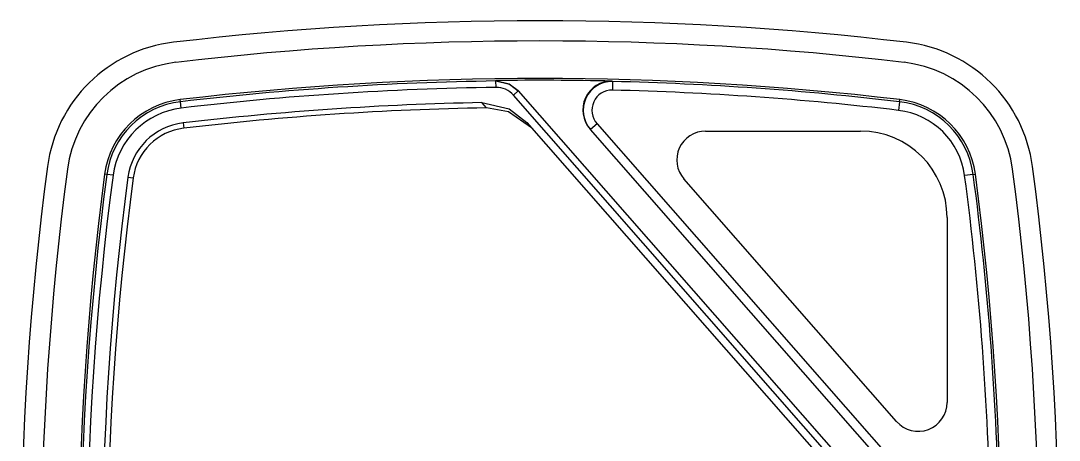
# Model space of a CAD drawing. Header units: millimetres. Extents: x -50.2 to -13.8, y -30.8 to 7.2.
# Drawn here: x -49.77 to -13.77, y -7.3 to 7.24 of the extents above; entities that cross this region are included whole.
import ezdxf

# ---------------------------------------------------------------- set-up
doc = ezdxf.new("R2010")
doc.units = ezdxf.units.MM

msp = doc.modelspace()

# ---------------------------------------------------------------- linework, layer by layer
at = {"color": 7, "linetype": 'Continuous'}
for p, q in [((-33.303, 5.151), (-33.315, 5.165)), ((-33.3, 4.931), (-33.303, 5.151)), ((-29.271, 5.147), (-29.26, 5.134)), ((-29.26, 5.134), (-29.267, 4.833)), ((-32.527, 4.807), (-32.693, 4.66)), ((-32.536, 4.817), (-32.527, 4.807)), ((-32.527, 4.807), (-16.14, -13.875)), ((-44.235, 4.432), (-44.244, 4.507)), ((-44.209, 4.213), (-44.235, 4.432)), ((-33.632, 4.221), (-33.794, 4.402)), ((-16.307, -14.021), (-32.693, 4.66)), ((-19.314, 4.433), (-19.349, 4.134)), ((-19.314, 4.433), (-19.305, 4.507)), ((-44.149, 3.696), (-44.127, 3.514)), ((-32.227, 3.707), (-17.148, -13.484)), ((-29.797, 3.672), (-30.025, 3.472)), ((-29.797, 3.672), (-17.39, -10.473)), ((-30.025, 3.472), (-30.032, 3.48)), ((-17.618, -10.673), (-30.025, 3.472)), ((-26.034, 3.415), (-20.662, 3.415)), ((-46.793, 1.913), (-46.867, 1.923)), ((-46.574, 1.884), (-46.793, 1.913)), ((-46.059, 1.816), (-45.876, 1.791)), ((-16.755, 1.914), (-17.054, 1.874)), ((-16.755, 1.914), (-16.682, 1.923)), ((-19.414, -6.648), (-26.786, 1.755)), ((-17.662, 0.415), (-17.662, -5.989))]:
    msp.add_line(p, q, dxfattribs=at)
at = {"color": 7, "linetype": 'Continuous', "flags": 128}
for points in [[(-33.315, 5.165), (-32.84, 5.054), (-32.536, 4.817)], [(-33.303, 5.151), (-32.829, 5.042), (-32.527, 4.807)], [(-33.794, 4.402), (-32.839, 4.183), (-32.227, 3.707)], [(-32.068, 3.526), (-32.871, 4.086), (-33.632, 4.221)]]:
    msp.add_lwpolyline(points, dxfattribs=at)
at = {"color": 7, "linetype": 'Continuous'}
for centre, radius, start, end in [((-31.775, -101.513), 108.75, 83.29205, 96.70795), ((-43.894, 1.527), 5, 96.7079, 172.4136), ((-31.775, -101.513), 108.05, 83.29205, 96.70795), ((-19.656, 1.527), 5, 7.5864, 83.2921), ((-43.894, 1.527), 4.3, 96.7079, 172.4136), ((-19.656, 1.527), 4.3, 7.5864, 83.2921), ((-31.775, -101.513), 106.75, 83.29205, 96.70795), ((-31.775, -101.513), 106.675, 90.82071, 96.70795), ((-31.775, -101.513), 106.689, 88.6552, 90.82719), ((-29.29, 4.148), 0.999, 88.9106, 221.9784), ((-29.277, 4.135), 1, 88.9854, 221.5442), ((-31.775, -101.513), 106.676, 83.29205, 88.64899), ((-31.775, -101.513), 106.454, 90.82071, 96.70795), ((-33.29, 4.139), 0.792, 41.1637, 90.7166), ((-29.28, 4.137), 0.696, 88.9034, 221.9775), ((-31.775, -101.513), 106.375, 83.29205, 88.64899), ((-43.894, 1.527), 3, 96.7079, 172.4136), ((-43.894, 1.527), 2.925, 96.7079, 172.4136), ((-31.775, -101.513), 105.934, 91.09246, 96.70795), ((-19.656, 1.527), 2.926, 7.5864, 83.2921), ((-19.656, 1.527), 3, 7.5864, 83.2921), ((-43.894, 1.527), 2.704, 96.7079, 172.4136), ((-31.775, -101.513), 105.75, 91.00658, 96.70795), ((-19.656, 1.527), 2.625, 7.5864, 83.2921), ((-43.894, 1.527), 2.184, 96.7079, 172.4136), ((-43.894, 1.527), 2, 96.7079, 172.4136), ((-26.034, 2.415), 1, 90, 221.2564), ((-20.662, 0.415), 3, 0, 90), ((55.89, -11.763), 105.664, 172.41362, 187.58638), ((-119.439, -11.763), 105.664, 352.41362, 7.58638), ((55.89, -11.763), 104.964, 172.41362, 187.58638), ((55.89, -11.763), 103.664, 172.41362, 187.58638), ((55.89, -11.763), 103.589, 172.41362, 187.58638), ((55.89, -11.763), 103.369, 172.41362, 187.58638), ((55.89, -11.763), 102.848, 172.41362, 187.58638), ((-119.439, -11.763), 103.289, 0.97005, 7.58638), ((-119.439, -11.763), 103.59, 0.97005, 7.58638), ((-119.439, -11.763), 103.664, 352.41362, 7.58638), ((-119.439, -11.763), 104.964, 352.41362, 7.58638), ((55.89, -11.763), 102.664, 172.41362, 187.58638), ((-18.662, -5.989), 1, 221.2564, 360)]:
    msp.add_arc(centre, radius, start, end, dxfattribs=at)

doc.saveas('drawing.dxf')
